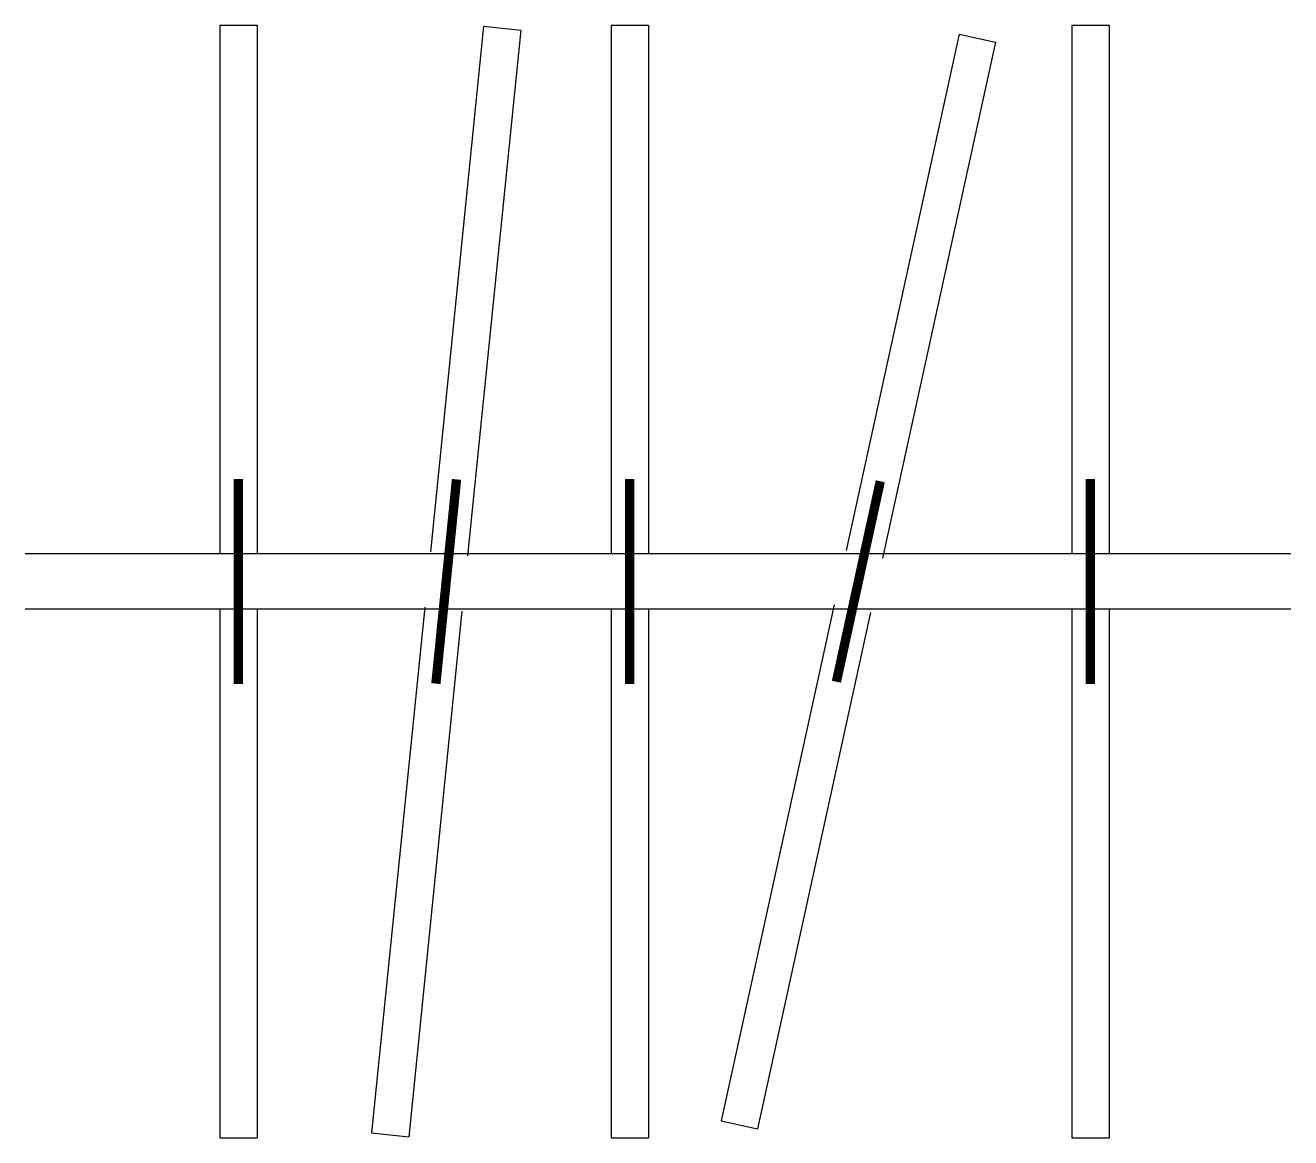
# Model space of a CAD drawing. Header units: millimetres. Extents: x -919.462 to -919.007, y 2720.456 to 2720.856.
import ezdxf

# ---------------------------------------------------------------- set-up
doc = ezdxf.new("R2010")
doc.units = ezdxf.units.MM
doc.header["$LTSCALE"] = 10
doc.layers.add('Móveis_armários', color=2, linetype='Continuous')

# ---------------------------------------------------------------- blocks, each defined once
blk = doc.blocks.new('cdn_cabide')
at = {"layer": 'Móveis_armários', "color": 1}
for p, q in [((-0.00671, 0.2), (-0.00671, 0.01)), ((-0.00671, 0.2), (0.00671, 0.2)), ((0.00671, 0.2), (0.00671, 0.01)), ((-0.00671, -0.01), (-0.00671, -0.2)), ((0.00671, -0.01), (0.00671, -0.2)), ((-0.00671, -0.2), (0.00671, -0.2))]:
    blk.add_line(p, q, dxfattribs=at)
at = {"layer": 'Móveis_armários', "color": 1, "const_width": 0.00335}
blk.add_lwpolyline([(0, 0.0369), (0, -0.0369)], dxfattribs=at)

msp = doc.modelspace()

# ---------------------------------------------------------------- linework, layer by layer
at = {"layer": 'Móveis_armários', "color": 1}
for p, q in [((-919.00722, 2720.666), (-919.46222, 2720.666)), ((-919.00722, 2720.646), (-919.46222, 2720.646))]:
    msp.add_line(p, q, dxfattribs=at)

# ---------------------------------------------------------------- block references
at = {"layer": 'Móveis_armários'}
for p in [(-919.3856, 2720.656), (-919.24487, 2720.656), (-919.07925, 2720.656)]:
    msp.add_blockref('cdn_cabide', p, dxfattribs=at)
for p, rotation in [((-919.31088, 2720.656), 354.2224271396588), ((-919.16268, 2720.656), 347.6512743147399)]:
    msp.add_blockref('cdn_cabide', p, dxfattribs=dict(at, rotation=rotation))

doc.saveas('drawing.dxf')
